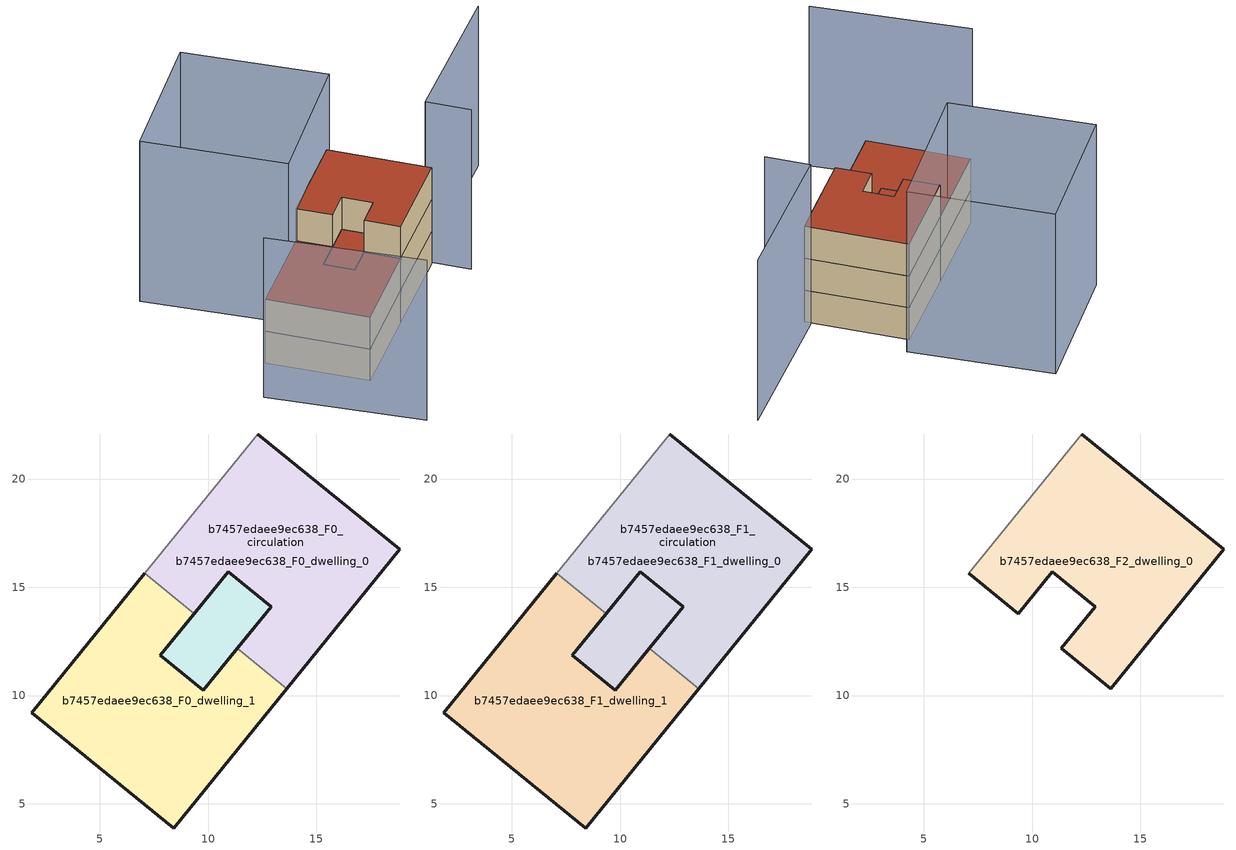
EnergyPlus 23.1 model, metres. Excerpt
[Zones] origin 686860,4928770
b7457edaee9ec638_F0_dwelling_0
 floor ground (EU_floor_Construction): 12.9,14.11 11.34,12.18 9.77,10.25 7.8,11.85 9.36,13.78 10.93,15.71 z0; 18.86,16.75 13.64,10.31 11.34,12.18 12.9,14.11 10.93,15.71 9.36,13.78 7.06,15.65 12.29,22.08 z0
 wall outside (EU_wall_Construction): 13.64,10.31 18.86,16.75 12.29,22.08 / 9.36,13.78 10.93,15.71 12.9,14.11 11.34,12.18 z0:3
 wall adiabatic (EU_wall_Construction): 12.29,22.08 7.06,15.65 z0:3
 wall to b7457edaee9ec638_F0_dwelling_1 (EU_wall_Construction): 7.06,15.65 9.36,13.78 / 11.34,12.18 13.64,10.31 z0:3
b7457edaee9ec638_F0_dwelling_1
 floor ground (EU_floor_Construction): 11.34,12.18 13.64,10.31 8.42,3.88 1.84,9.22 7.06,15.65 9.36,13.78 7.8,11.85 9.77,10.25 z0; 12.9,14.11 11.34,12.18 9.77,10.25 7.8,11.85 9.36,13.78 10.93,15.71 z0
 wall outside (EU_wall_Construction): 11.34,12.18 9.77,10.25 7.8,11.85 9.36,13.78 / 7.06,15.65 1.84,9.22 8.42,3.88 13.64,10.31 z0:3
b7457edaee9ec638_F0_circulation
 floor ground (EU_floor_Construction): 18.86,16.75 13.64,10.31 11.34,12.18 12.9,14.11 10.93,15.71 9.36,13.78 7.06,15.65 12.29,22.08 z0; 12.9,14.11 11.34,12.18 9.77,10.25 7.8,11.85 9.36,13.78 10.93,15.71 z0; 11.34,12.18 13.64,10.31 8.42,3.88 1.84,9.22 7.06,15.65 9.36,13.78 7.8,11.85 9.77,10.25 z0
 wall outside (EU_wall_Construction): 7.8,11.85 9.77,10.25 12.9,14.11 10.93,15.71 7.8,11.85 z0:3
b7457edaee9ec638_F1_dwelling_0
 floor outside (EU_floor_Construction): 18.86,16.75 13.64,10.31 11.34,12.18 12.9,14.11 10.93,15.71 9.36,13.78 7.06,15.65 12.29,22.08 z3; 12.9,14.11 11.34,12.18 9.77,10.25 7.8,11.85 9.36,13.78 10.93,15.71 z3
 wall outside (EU_wall_Construction): 13.64,10.31 18.86,16.75 12.29,22.08 / 9.36,13.78 10.93,15.71 12.9,14.11 11.34,12.18 z3:6
 wall adiabatic (EU_wall_Construction): 12.29,22.08 7.06,15.65 z3:6
 wall to b7457edaee9ec638_F1_dwelling_1 (EU_wall_Construction): 7.06,15.65 9.36,13.78 / 11.34,12.18 13.64,10.31 z3:6
 roof outside (EU_floor_Construction): 11.34,12.18 12.9,14.11 10.93,15.71 9.36,13.78 7.8,11.85 9.77,10.25 z6
b7457edaee9ec638_F1_dwelling_1
 floor to b7457edaee9ec638_F0_dwelling_1 (EU_floor_Construction): 11.34,12.18 13.64,10.31 8.42,3.88 1.84,9.22 7.06,15.65 9.36,13.78 7.8,11.85 9.77,10.25 z3; 12.9,14.11 11.34,12.18 9.77,10.25 7.8,11.85 9.36,13.78 10.93,15.71 z3
 wall outside (EU_wall_Construction): 11.34,12.18 9.77,10.25 7.8,11.85 9.36,13.78 / 7.06,15.65 1.84,9.22 8.42,3.88 13.64,10.31 z3:6
 roof outside (EU_roof_Construction): 11.34,12.18 12.9,14.11 10.93,15.71 9.36,13.78 7.8,11.85 9.77,10.25 z6; 8.42,3.88 13.64,10.31 11.34,12.18 9.77,10.25 7.8,11.85 9.36,13.78 7.06,15.65 1.84,9.22 z6
b7457edaee9ec638_F1_circulation
 floor outside (EU_floor_Construction): 12.9,14.11 11.34,12.18 9.77,10.25 7.8,11.85 9.36,13.78 10.93,15.71 z3; 11.34,12.18 13.64,10.31 8.42,3.88 1.84,9.22 7.06,15.65 9.36,13.78 7.8,11.85 9.77,10.25 z3
 floor to b7457edaee9ec638_F0_circulation (EU_floor_Construction): 18.86,16.75 13.64,10.31 11.34,12.18 12.9,14.11 10.93,15.71 9.36,13.78 7.06,15.65 12.29,22.08 z3
 wall outside (EU_wall_Construction): 7.8,11.85 9.77,10.25 12.9,14.11 10.93,15.71 7.8,11.85 z3:6
 roof outside (EU_roof_Construction): 13.64,10.31 18.86,16.75 12.29,22.08 7.06,15.65 9.36,13.78 10.93,15.71 12.9,14.11 11.34,12.18 z6; 11.34,12.18 12.9,14.11 10.93,15.71 9.36,13.78 7.8,11.85 9.77,10.25 z6; 8.42,3.88 13.64,10.31 11.34,12.18 9.77,10.25 7.8,11.85 9.36,13.78 7.06,15.65 1.84,9.22 z6
b7457edaee9ec638_F2_dwelling_0
 floor to b7457edaee9ec638_F1_dwelling_0 (EU_floor_Construction): 18.86,16.75 13.64,10.31 11.34,12.18 12.9,14.11 10.93,15.71 9.36,13.78 7.06,15.65 12.29,22.08 z6
 wall outside (EU_wall_Construction): 7.06,15.65 9.36,13.78 10.93,15.71 12.9,14.11 11.34,12.18 13.64,10.31 18.86,16.75 12.29,22.08 z6:9
 wall adiabatic (EU_wall_Construction): 12.29,22.08 7.06,15.65 z6:9
 roof outside (EU_roof_Construction): 13.64,10.31 18.86,16.75 12.29,22.08 7.06,15.65 9.36,13.78 10.93,15.71 12.9,14.11 11.34,12.18 z9
shading: -0.03,5 10.44,-2.67 / 21.39,14.85 18.53,17.25 / 18.53,17.25 27.27,27.63 / 5.58,13.52 -3.91,20.68 / -3.91,20.68 3.59,30.62 / 3.59,30.62 13.08,23.46 / 13.08,23.46 5.58,13.52 z0:15
[Building]
EU S2 Campaign: North Axis=0; Terrain=City; Solar Distribution=FullExterior
[Site:Location]
Bologna: Latitude=44.5; Longitude=11.25; Time Zone=1; Elevation=37
[SizingPeriod:WeatherFileDays]
AnnualSizingPeriod: Begin Month=1; Begin Day of Month=1; End Month=12; End Day of Month=31; Day of Week for Start Day=Monday; Use Weather File Daylight Saving Period=No; Use Weather File Rain and Snow Indicators=No
[MATERIAL]
EU_InternalMass_Material: Roughness=MediumRough; Thickness=0.1; Conductivity=1; Density=1800; Specific Heat=900; Thermal Absorptance=0.9; Solar Absorptance=0.7; Visible Absorptance=0.7
[MATERIAL:NOMASS] Roughness=MediumRough; Thermal Absorptance=0.9; Solar Absorptance=0.7; Visible Absorptance=0.7
Name | Thermal Resistance
EU_wall_NoMass | 0.937881
EU_roof_NoMass | 0.548572
EU_floor_NoMass | 0.71348
[CONSTRUCTION]
EU_wall_Construction: EU_wall_NoMass
EU_roof_Construction: EU_roof_NoMass
EU_floor_Construction: EU_floor_NoMass
EU_InternalMass_Construction: EU_InternalMass_Material
[ZONE] Type=1; Multiplier=1; Ceiling Height=autocalculate; Floor Area=autocalculate; Part of Total Floor Area=Yes
Name | Volume
b7457edaee9ec638_F0_dwelling_0; b7457edaee9ec638_F1_dwelling_0; b7457edaee9ec638_F1_dwelling_1 | 229.417
b7457edaee9ec638_F2_dwelling_0 | 191.532
b7457edaee9ec638_F0_dwelling_1 | 229.42
b7457edaee9ec638_F0_circulation; b7457edaee9ec638_F1_circulation | 420.95
[INTERNALMASS] Construction=EU_InternalMass_Construction
Name | Zone or ZoneList | Surface Area
b7457edaee9ec638_F0_dwelling_0_EU_InternalMass | b7457edaee9ec638_F0_dwelling_0 | 63.8442
b7457edaee9ec638_F0_dwelling_1_EU_InternalMass | b7457edaee9ec638_F0_dwelling_1 | 63.8442
b7457edaee9ec638_F1_dwelling_0_EU_InternalMass | b7457edaee9ec638_F1_dwelling_0 | 63.8442
b7457edaee9ec638_F1_dwelling_1_EU_InternalMass | b7457edaee9ec638_F1_dwelling_1 | 63.8442
b7457edaee9ec638_F2_dwelling_0_EU_InternalMass | b7457edaee9ec638_F2_dwelling_0 | 139.842
[OTHEREQUIPMENT] Fuel Type=Electricity; Design Level Calculation Method=Watts/Area; Power per Zone Floor Area=1; Fraction Latent=0; Fraction Radiant=0; Fraction Lost=0; Carbon Dioxide Generation Rate=0; EndUse Subcategory=EU_Step8_InternalGains
Name | Zone or ZoneList or Space or SpaceList | Schedule
EU_Step8_InternalGain_b7457edaee9ec638_F0_dwelling_0_f000 | b7457edaee9ec638_F0_dwelling_0 | EU_Step8_GainSchedule_b7457edaee9ec638_F0_dwelling_0_f000
EU_Step8_InternalGain_b7457edaee9ec638_F0_dwelling_1_f000 | b7457edaee9ec638_F0_dwelling_1 | EU_Step8_GainSchedule_b7457edaee9ec638_F0_dwelling_1_f000
EU_Step8_InternalGain_b7457edaee9ec638_F1_dwelling_0_f000 | b7457edaee9ec638_F1_dwelling_0 | EU_Step8_GainSchedule_b7457edaee9ec638_F1_dwelling_0_f000
EU_Step8_InternalGain_b7457edaee9ec638_F1_dwelling_1_f000 | b7457edaee9ec638_F1_dwelling_1 | EU_Step8_GainSchedule_b7457edaee9ec638_F1_dwelling_1_f000
EU_Step8_InternalGain_b7457edaee9ec638_F2_dwelling_0_f000 | b7457edaee9ec638_F2_dwelling_0 | EU_Step8_GainSchedule_b7457edaee9ec638_F2_dwelling_0_f000
[ZONEINFILTRATION:DESIGNFLOWRATE] Schedule=EU_AlwaysOn; Design Flow Rate Calculation Method=Flow/Area; Flow Rate per Floor Area=0.0005; Constant Term Coefficient=1; Temperature Term Coefficient=0; Velocity Term Coefficient=0; Velocity Squared Term Coefficient=0
Name | Zone or ZoneList or Space or SpaceList
EU_Circulation_Infiltration_b7457edaee9ec638_F0_circulation | b7457edaee9ec638_F0_circulation
EU_Circulation_Infiltration_b7457edaee9ec638_F1_circulation | b7457edaee9ec638_F1_circulation
[ZONEVENTILATION:DESIGNFLOWRATE] Schedule=EU_AlwaysOn; Design Flow Rate Calculation Method=AirChanges/Hour; Air Changes per Hour=0.687892; Ventilation Type=Natural; Fan Pressure Rise=0; Fan Total Efficiency=1; Constant Term Coefficient=1; Temperature Term Coefficient=0; Velocity Term Coefficient=0; Velocity Squared Term Coefficient=0; Minimum Indoor Temperature=-100; Maximum Indoor Temperature=100; Delta Temperature=-100; Minimum Outdoor Temperature=-100; Maximum Outdoor Temperature=100; Maximum Wind Speed=40
Name | Zone or ZoneList or Space or SpaceList
EU_ConstantAir_b7457edaee9ec638_F0_dwelling_0 | b7457edaee9ec638_F0_dwelling_0
EU_ConstantAir_b7457edaee9ec638_F0_dwelling_1 | b7457edaee9ec638_F0_dwelling_1
EU_ConstantAir_b7457edaee9ec638_F1_dwelling_0 | b7457edaee9ec638_F1_dwelling_0
EU_ConstantAir_b7457edaee9ec638_F1_dwelling_1 | b7457edaee9ec638_F1_dwelling_1
EU_ConstantAir_b7457edaee9ec638_F2_dwelling_0 | b7457edaee9ec638_F2_dwelling_0
[HVACTEMPLATE:THERMOSTAT] Constant Heating Setpoint=20; Constant Cooling Setpoint=50
EU_HeatOnly_b7457edaee9ec638_F0_dwelling_0; EU_HeatOnly_b7457edaee9ec638_F0_dwelling_1; EU_HeatOnly_b7457edaee9ec638_F1_dwelling_0; EU_HeatOnly_b7457edaee9ec638_F1_dwelling_1; EU_HeatOnly_b7457edaee9ec638_F2_dwelling_0
[HVACTEMPLATE:ZONE:IDEALLOADSAIRSYSTEM] System Availability Schedule=EU_AlwaysOn; Maximum Heating Supply Air Temperature=50; Minimum Cooling Supply Air Temperature=13; Maximum Heating Supply Air Humidity Ratio=0.0156; Minimum Cooling Supply Air Humidity Ratio=0.0077; Heating Limit=NoLimit; Cooling Limit=NoLimit; Heating Availability Schedule=EU_AlwaysOn; Cooling Availability Schedule=EU_CoolingOff; Dehumidification Control Type=ConstantSensibleHeatRatio; Cooling Sensible Heat Ratio=0.7; Dehumidification Setpoint=60; Humidification Control Type=None; Humidification Setpoint=30; Outdoor Air Method=None; Outdoor Air Flow Rate per Person=0.00944; Outdoor Air Flow Rate per Zone Floor Area=0; Outdoor Air Flow Rate per Zone=0; Demand Controlled Ventilation Type=None; Outdoor Air Economizer Type=NoEconomizer; Heat Recovery Type=None; Sensible Heat Recovery Effectiveness=0.7; Latent Heat Recovery Effectiveness=0.65
Name | Template Thermostat
b7457edaee9ec638_F0_dwelling_0 | EU_HeatOnly_b7457edaee9ec638_F0_dwelling_0
b7457edaee9ec638_F0_dwelling_1 | EU_HeatOnly_b7457edaee9ec638_F0_dwelling_1
b7457edaee9ec638_F1_dwelling_0 | EU_HeatOnly_b7457edaee9ec638_F1_dwelling_0
b7457edaee9ec638_F1_dwelling_1 | EU_HeatOnly_b7457edaee9ec638_F1_dwelling_1
b7457edaee9ec638_F2_dwelling_0 | EU_HeatOnly_b7457edaee9ec638_F2_dwelling_0
[SIZING:ZONE] Zone Cooling Design Supply Air Temperature Input Method=SupplyAirTemperature; Zone Cooling Design Supply Air Temperature=13; Zone Heating Design Supply Air Temperature Input Method=SupplyAirTemperature; Zone Heating Design Supply Air Temperature=50; Zone Cooling Design Supply Air Humidity Ratio=0.008; Zone Heating Design Supply Air Humidity Ratio=0.008; Cooling Design Air Flow Method=DesignDay; Cooling Design Air Flow Rate=0; Cooling Minimum Air Flow per Zone Floor Area=0.000762; Cooling Minimum Air Flow=0; Cooling Minimum Air Flow Fraction=0.2; Heating Design Air Flow Method=DesignDay; Heating Design Air Flow Rate=0; Heating Maximum Air Flow per Zone Floor Area=0.002032; Heating Maximum Air Flow=0.141576; Heating Maximum Air Flow Fraction=0.3; Account for Dedicated Outdoor Air System=No; Dedicated Outdoor Air System Control Strategy=NeutralSupplyAir; Dedicated Outdoor Air Low Setpoint Temperature for Design=autosize; Dedicated Outdoor Air High Setpoint Temperature for Design=autosize; Zone Load Sizing Method=Sensible Load Only No Latent Load; Zone Latent Cooling Design Supply Air Humidity Ratio Input Method=HumidityRatioDifference; Zone Cooling Design Supply Air Humidity Ratio Difference=0.005; Zone Latent Heating Design Supply Air Humidity Ratio Input Method=HumidityRatioDifference; Zone Humidification Design Supply Air Humidity Ratio Difference=0.005
b7457edaee9ec638_F0_dwelling_0; b7457edaee9ec638_F0_dwelling_1; b7457edaee9ec638_F1_dwelling_0; b7457edaee9ec638_F1_dwelling_1; b7457edaee9ec638_F2_dwelling_0
[SCHEDULE:CONSTANT]
Name | Hourly Value
EU_AlwaysOn | 1
EU_CoolingOff | 0
[SCHEDULE:FILE] Column Number=1; Rows to Skip at Top=0; Number of Hours of Data=8760; Column Separator=Comma; Interpolate to Timestep=No; Minutes per Item=60; Adjust Schedule for Daylight Savings=Yes
Name | File
EU_Step8_GainSchedule_b7457edaee9ec638_F0_dwelling_0_f000 | ../../schedules/b7457edaee9ec638/b7457edaee9ec638_F0_dwelling_0_f000_gain.csv
EU_Step8_GainSchedule_b7457edaee9ec638_F0_dwelling_1_f000 | ../../schedules/b7457edaee9ec638/b7457edaee9ec638_F0_dwelling_1_f000_gain.csv
EU_Step8_GainSchedule_b7457edaee9ec638_F1_dwelling_0_f000 | ../../schedules/b7457edaee9ec638/b7457edaee9ec638_F1_dwelling_0_f000_gain.csv
EU_Step8_GainSchedule_b7457edaee9ec638_F1_dwelling_1_f000 | ../../schedules/b7457edaee9ec638/b7457edaee9ec638_F1_dwelling_1_f000_gain.csv
EU_Step8_GainSchedule_b7457edaee9ec638_F2_dwelling_0_f000 | ../../schedules/b7457edaee9ec638/b7457edaee9ec638_F2_dwelling_0_f000_gain.csv
